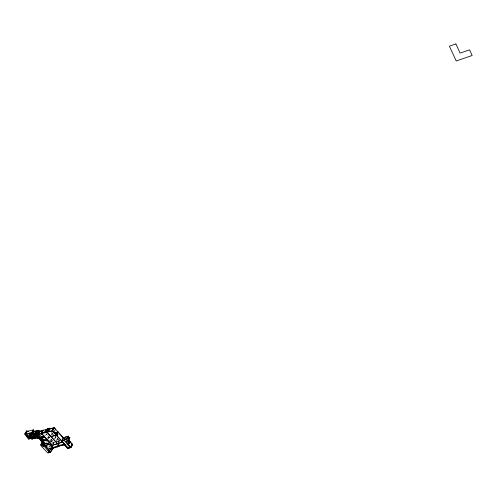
<?xml version="1.0" encoding="UTF-8"?>
<svg xmlns="http://www.w3.org/2000/svg" width="497" height="497" viewBox="0 0 497 497"><rect width="100%" height="100%" fill="white"/><g stroke="black" fill="none" stroke-linecap="round" stroke-linejoin="round"><path stroke-width="0.37" stroke-dasharray="2.48 1.86" d="M58.112 442.46L59.36 440.547L58.36 442.392M58.211 442.572L59.36 440.547M58.441 442.479L59.497 440.702M56.329 440.404L57.472 438.596L56.416 440.373M56.366 441.305L57.695 438.957M54.664 438.46L55.726 436.683L59.199 440.603M54.881 438.826L55.944 437.043M52.701 443.964L53.881 442.15L51.663 439.739L49.501 440.448M52.819 443.927L53.881 442.15M52.899 444.188L54.08 442.367L56.354 441.752M53.117 444.25L54.198 442.324L45.979 433.378M50.489 441.392L51.551 439.615L48.967 436.987L46.979 437.54M50.601 441.516L51.663 439.739M50.874 442.429L51.595 441.087L53.682 443.361M49.147 447.194L49.855 446.008M54.577 438.491L55.726 436.683M51.856 435.521L52.85 433.645L52.16 432.899M47.898 438.764L49.023 436.863L46.556 434.173L45.482 435.944M46.643 442.168L47.352 440.988M48.302 439.199L49.501 437.385M51.085 434.676L52.235 432.868M46.625 442.33L47.333 441.15M51.396 435.005L52.539 433.204L51.471 434.981M45.364 435.813L46.438 434.043L43.929 434.844M53.968 434.763L52.924 433.744M54.08 442.367L53.757 442.187M55.614 441.858L59.168 440.684M57.08 441.51L59.261 440.789M53.104 442.902L51.582 441.243L50.309 441.659M48.749 440.528L51.551 439.615M50.29 441.516L51.595 441.087M46.973 437.428L49.023 436.863M47.594 446.48L48.625 447.567M51.328 432.11L53.943 434.968M54.465 435.54L60.081 441.684M63.964 441.075L64.716 441.901M50.272 446.468L51.116 447.474M48.886 445.337L50.284 447.033"/><path stroke-width="0.75" d="M27.465 435.366L26.732 436.534L24.85 434.03L26.708 430.986L27.354 431.334L33.392 429.855L33.659 430.178L31.839 433.111L25.546 434.645L28.503 438.205L29.335 437.006M65.045 444.635L64.448 443.983L63.989 444.188L64.548 444.803L65.206 444.585L64.635 444.896L67.741 448.288L70.17 447.517L70.86 446.325M68.971 441.063L72.282 444.287L70.17 447.517M70.835 447.288L72.562 444.299L70.058 441.671L68.325 444.653L71.009 447.542L67.735 448.704L63.871 444.243L62.46 444.921L62.97 445.48L63.666 444.293M71.009 447.542L72.562 444.299M68.393 448.48L69.083 447.288M69.263 440.969L67.126 444.082L69.176 440.87L68.313 439.926M67.741 444.188L69.425 441.218M67.971 444.188L69.642 441.131L67.909 444.206L68.53 444.585L70.058 441.671M68.257 444.585L70.201 441.529M69.636 437.77L67.847 440.696L69.872 437.689L68.244 440.802L65.598 441.671L67.909 444.113M67.437 443.858L65.269 441.479L68.126 440.671L69.872 437.689M63.411 437.944L61.659 440.92L63.964 440.162L65.71 437.049L68.48 436.13L66.828 439.218L66.343 439.379L67.635 440.771M56.925 446.828L62.311 445.15L62.771 445.362L63.467 444.175M66.691 438.783L68.574 436.236M62.771 445.362L63.597 444.312M69.307 437.876L68.014 436.422L63.361 437.882L61.603 440.858L66.735 439.112L68.48 436.13M58.944 446.474L59.646 445.281M63.908 440.1L65.71 437.049M57.739 445.877L57.037 447.064L57.814 445.852M50.557 451.524L51.259 450.338M48.476 452.717C50.52 452.73 53.508 449.456 51.539 447.977M50.327 452.245L52.39 448.984M51.321 448.033L50.619 449.22L50.303 448.872L52.545 448.182L52.856 448.53L53.558 447.343M52.856 448.53L53.657 447.319M57.77 434.409L56.913 435.844L57.851 434.384L57.18 433.763L57.851 434.384M48.333 452.189L49.47 450.388M55.931 432.272L54.999 433.732L55.931 432.272L56.919 433.359L56.105 434.8M55.068 433.707L52.496 430.893L54.353 427.811L52.409 430.942L47.016 432.191L51.067 436.608L56.086 434.925L57.882 431.831M56.155 435.018L62.523 441.982L57.441 443.572L51.141 436.701L56.155 435.018L57.95 431.905L54.993 432.924M57.261 433.738L56.403 435.173L56.062 434.794M53.738 432.353L55.515 429.389L54.198 427.979L48.812 429.234M54.204 427.861C50.737 434.049 52.235 428.874 54.353 427.811M52.185 430.719L54.074 427.718M43.077 446.399L44.239 446.374L49.377 452.55L47.874 453.071L40.624 445.424C41.953 444.007 42.959 447.542 44.786 445.467L49.924 451.643L48.414 452.164M42.848 442.839L42.133 444.02L43.587 443.827C46.364 448.039 42.841 442.964 41.91 445.057M42.45 441.721L43.481 441.479M41.537 436.95L40.822 438.13L43.127 440.951L43.848 439.77M42.27 441.945L41.058 444.548L42.158 442.771M43.202 441.038L47.184 439.944L49.781 442.578L45.575 443.939L43.202 441.038L43.916 439.857M41.17 444.517L42.369 442.492M41.058 444.548L42.17 443.256M43.332 441.293L42.295 441.541M42.978 444.324L43.978 443.392L40.953 440.137L41.673 438.957M46.202 431.483L47.998 428.526L48.52 429.097L49.688 428.669L49.321 428.197L47.532 431.154L47.892 431.626L46.724 432.055L45.954 431.564L46.364 432.017C41.419 434.515 50.408 424.73 44.699 432.328M46.724 431.427L47.799 429.65M46.724 432.055L48.52 429.097M42.003 440.28C44.45 439.646 41.698 441.112 41.854 439.652M46.923 432.21L57.41 443.653L52.434 445.287L41.611 433.533L46.923 432.21L49.495 428.166L49.911 428.706L53.974 427.755M42.077 440.597L43.264 440.535L42.152 440.466M42.375 441.411L42.226 440.783M47.892 431.626L49.688 428.669M47.532 431.154L48.122 431.663L49.911 428.706M48.246 431.744L50.042 428.787M41.705 431.042L39.654 431.558L37.847 434.502L40.711 437.994L41.431 436.813M45.041 432.241L46.836 429.29L48.159 429.06L47.749 428.613L45.954 431.564M45.109 432.328L46.911 429.377M40.835 440.062L41.928 439.802L39.139 436.397L38.027 436.664L40.835 440.062L41.549 438.882M31.255 438.118L31.945 438.95L36.927 437.758L37.325 438.36L38.847 435.869M37.977 437.08L38.281 437.236L39.101 436.037M42.879 430.284L41.17 433.341L42.879 430.284L46.569 429.464M41.077 433.229L43.22 430.197M41.419 433.142L43.295 430.284M39.685 436.745L38.965 437.919L37.374 438.298M42.972 430.396L39.642 431.129L37.573 434.235L39.493 431.166L38.76 430.272L37.033 430.408L35.225 433.347L36.48 434.527L37.207 433.347M35.703 435.745L34.976 436.925L34.392 436.217L35.132 436.888L35.852 435.707M37.505 433.713L36.784 434.894L37.405 433.589M41.462 439.025L39.014 436.18L37.859 436.459L36.604 434.937L37.685 433.173M36.48 434.527L37.418 434.297L39.642 431.129M37.834 434.067L39.717 431.21M37.648 436.583L36.884 437.826L31.938 439.006L31.212 438.13M37.859 436.459L38.58 435.285M33.883 434.819L34.293 434.198L35.765 433.844M31.994 437.857L32.715 436.683M33.926 434.167L33.405 435.596L34.131 434.421M33.659 430.178L31.591 433.173L32.404 434.161L34.554 433.639L36.368 430.7L37.033 430.408M31.348 437.559L31.87 437.254L31.268 437.683L31.354 438.242L32.001 438.087L30.429 435.993L29.255 436.279L29.982 435.105M36.455 430.812L34.579 433.831M32.609 437.807L33.541 435.863M32.454 437.627L33.622 435.844M33.405 435.596L34.678 434.285M31.945 438.95L32.672 437.776M35.293 433.328L37.107 430.39M31.938 439.006L32.665 437.832M37.213 430.626L35.405 433.564L34.554 433.639M37.306 430.626L35.374 433.682L36.095 434.558L33.2 435.341M35.604 433.844L37.064 431.489M34.392 436.217L35.113 435.037M34.548 436.18L35.268 434.999M36.101 434.44L36.821 433.266M36.095 434.558L36.821 433.384M38.76 430.272L36.94 433.303L36.101 432.626M36.362 434.378L37.082 433.204M30.037 435.173L29.311 436.347L30.429 436.074L31.156 434.819M28.869 437.056L28.018 438.261L28.764 439.149L29.646 437.509M31.125 435.912L29.975 437.273L30.646 436.031M29.975 437.273L30.702 436.099M31.74 435.739C29.578 435.72 33.802 435.335 29.963 432.912M31.783 436.018L31.013 436.024L31.907 434.564M28.764 439.149L29.938 437.869M31.746 436.422C30.702 436.925 32.243 436.329 31.137 436.173M32.404 434.161L34.218 431.228L36.368 430.7M31.696 435.465L30.969 435.751M34.268 431.415L33.318 430.265L31.497 433.198L32.448 434.347L33.902 431.999M31.181 437.13L31.827 436.975M31.541 436.664L31.143 436.857L31.783 436.701M31.864 436.571L30.976 437.888L30.385 437.174M32.498 436.528L31.771 437.702L30.429 436.074M27.385 435.384L26.658 436.552L27.198 437.205L27.925 436.037M27.198 437.205L28.006 436.018M30.18 435.347L29.056 436.614L28.714 436.204L29.441 435.037M28.714 436.204L29.845 434.937M24.918 434.011L25.527 434.26L31.572 432.788L33.392 429.855M28.503 438.205L29.23 437.031M28.609 438.174L29.534 437.242M24.85 434.03L26.708 430.986M25.192 433.844L27.018 430.924M25.322 433.813L26.95 431.433L26.751 431.092M25.527 434.26L27.354 431.334M72.282 444.287L71.897 444.529M72.127 444.772L72.736 444.554M54.415 427.88L63.361 437.882M55.068 433.017L56.496 432.533M56.919 433.359L55.857 432.297M69.257 437.826L69.586 437.714M69.642 441.131L68.238 439.671M69.71 441.199L69.996 441.597M63.964 440.162L66.269 439.404L67.567 440.789M68.779 441.001L69.176 440.87M69.735 441.566L68.052 444.529M64.138 443.846L65.101 444.616M72.4 444.243L70.76 447.201M55.297 447.331L57.118 447.039M50.619 449.22L50.073 448.94L48.507 449.425L50.557 452.177M55.403 447.567L52.639 448.151L52.949 448.499M40.841 444.299L43.22 443.616L38.623 438.056L37.325 438.36M47.184 438.969L43.761 439.913L41.916 437.658M43.127 440.951L47.246 439.82L44.767 437.124L40.822 438.13M41.45 437.093L44.084 436.422M44.618 436.124L41.344 436.956L38.959 434.049M40.711 437.994L44.643 436.993L41.593 433.682L37.847 434.502M46.501 429.377L46.836 429.29M37.909 434.154L41.17 433.341M41.493 433.229L44.773 432.415M26.95 431.433L27.062 431.806M27.372 431.719L28.683 431.396M36.424 430.93L38.747 430.365M35.492 433.57L36.952 433.216L37.685 434.105M32.448 434.347L36.94 433.303L37.61 434.123M37.12 433.49L38.207 433.204L37.573 432.272L35.219 432.8M29.733 435.502L30.907 435.223M29.789 435.571L30.907 435.304M37.418 433.856L38.493 435.428M31.013 436.024L31.659 435.869M36.679 434.763L37.617 434.54L38.971 436.192M30.876 436.31L30.398 436.428L30.864 436.403M31.056 436.304L31.702 436.149M29.919 437.198L30.398 437.087L31.05 437.869M37.847 435.571L35.61 436.111L35.026 435.403L35.455 436.149L33.193 436.689L30.05 432.893M30.733 437.292L28.981 437.428L26.03 433.869M31.268 437.683L32.038 437.677L28.807 438.41M34.976 436.925L32.715 437.466L29.565 433.664M35.132 436.888L37.368 436.347L36.194 434.925L33.802 435.496M31.311 437.963L32.541 437.727M32.585 437.919L37.561 436.726M31.591 438.503L32.001 438.087M40.953 440.137L41.996 439.888L45.556 444.101L49.893 442.697L52.197 445.368L57.503 443.759L59.149 445.548L52.968 447.462L49.824 444.045L45.252 445.529L44.904 445.113L43.686 445.461L43.922 445.71L42.785 444.374M42.152 440.907L43.183 440.665M48.122 431.663L52.315 430.856M68.089 436.397L69.375 437.782L67.511 440.808M65.188 444.716L68.362 448.064M40.959 433.527L41.978 434.633C42.475 434.937 41.021 434.639 40.853 433.558M52.632 430.843L52.291 430.682M57 435.819L64.275 443.784M52.409 430.942L56.086 434.925M57.932 432.048L63.299 437.938M67.524 443.951L70.555 447.275L67.232 444.045M67.163 444.069L70.195 447.406M52.166 449.058L51.968 449.158M43.506 443.951L44.668 445.287M43.32 444.007L44.475 445.343M43.239 444.138L44.401 445.474M43.053 444.194L44.214 445.523M42.711 444.504L43.866 445.84M42.518 444.56L43.68 445.89M42.444 444.691L43.599 446.02M42.257 444.747L43.413 446.076M42.177 444.871L43.332 446.207M41.99 444.927L43.152 446.269M27.273 437.186L28.143 438.23M29.485 433.688L32.535 437.602M29.932 435.745L29.199 435.434L29.534 435.838M29.118 436.111L29.453 436.515M29.217 439.037L28.919 438.683L37.592 436.614L38.008 437.267M33.212 433.396L34.02 434.378M33.939 434.502L31.976 432.421M31.572 432.788L31.839 433.111M36.014 432.651L36.735 433.521M42.624 438.851L42.972 439.28M32.634 436.583L31.907 437.758L32.616 436.583M64.225 443.945L59.391 445.474L57.739 443.672L62.597 442.069L64.225 443.945M455.886 43.929L449.406 46.202L456.221 60.969L472.15 55.515L469.578 49.837L460.092 53.117L455.886 43.929M51.154 445.654L52.85 447.499L48.091 448.965L46.594 447.157L47.041 447.051L46.687 446.623L46.24 446.728L45.351 445.654L49.812 444.206L51.154 445.654"/></g></svg>
